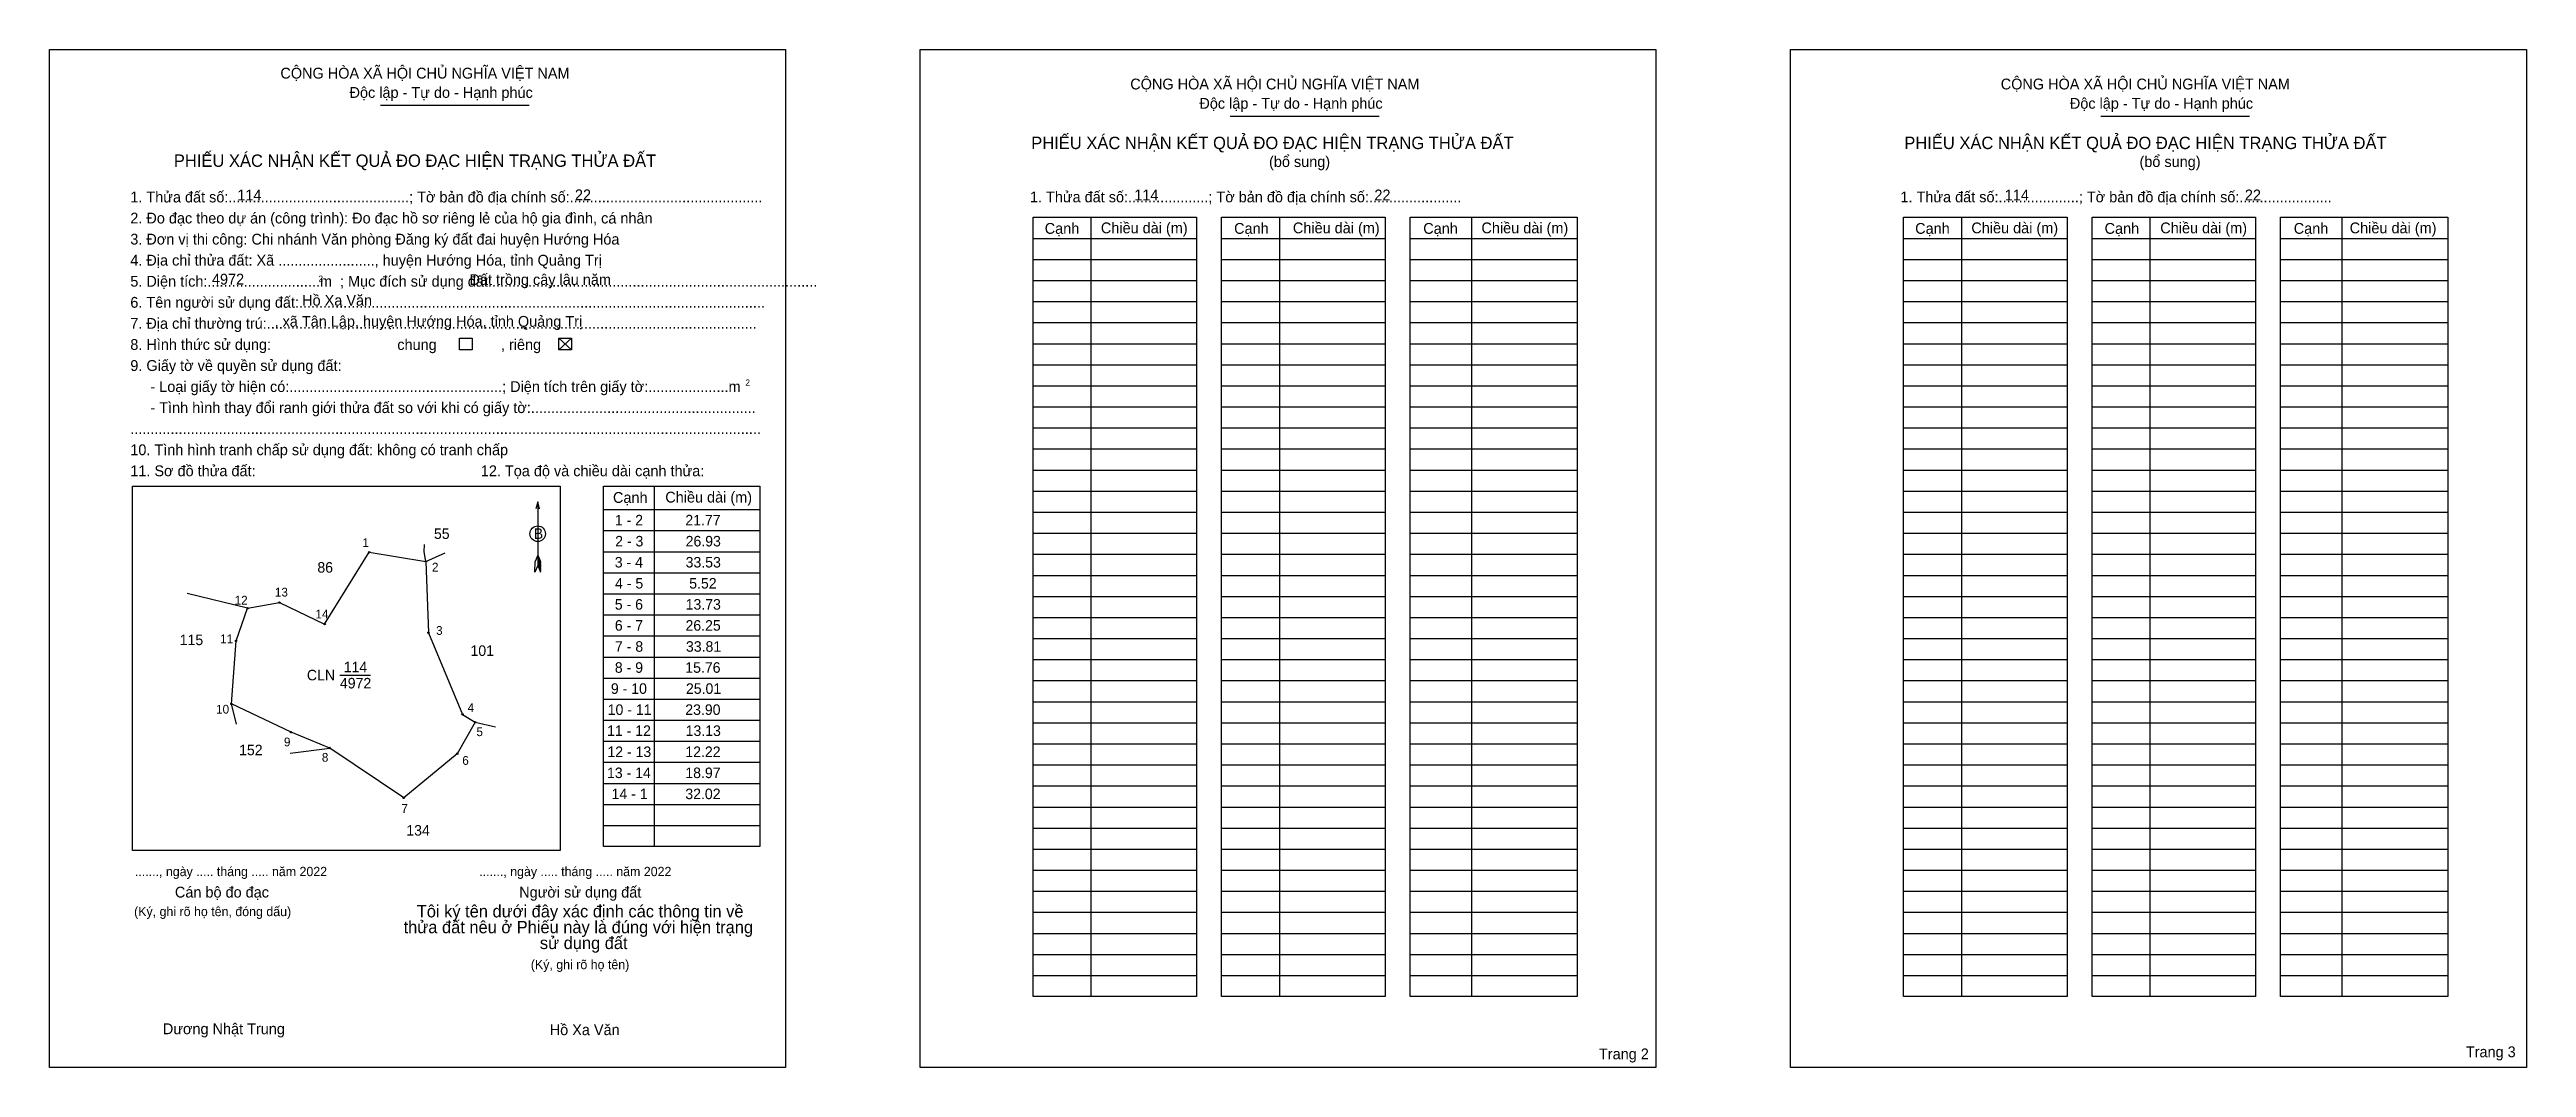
# Model space of a CAD drawing. Extents: x 548663 to 549600, y 1835706 to 1836091.
import ezdxf

# ---------------------------------------------------------------- set-up
doc = ezdxf.new("R2010")
doc.units = 0
for name, color, linetype in [('Level 1', 7, 'Continuous'), ('Level 10', 7, 'Continuous'), ('Level 11', 7, 'Continuous'), ('Level 13', 7, 'Continuous'), ('Level 2', 7, 'Continuous'), ('Level 25', 7, 'Continuous'), ('Level 27', 7, 'Continuous'), ('Level 36', 7, 'Continuous'), ('Level 48', 7, 'Continuous'), ('Level 50', 7, 'Continuous'), ('Level 52', 7, 'Continuous'), ('Level 55', 7, 'Continuous'), ('Level 6', 7, 'Continuous'), ('Level 9', 7, 'Continuous')]:
    doc.layers.add(name, color=color, linetype=linetype)

msp = doc.modelspace()

# ---------------------------------------------------------------- linework, layer by layer
at = {"layer": 'Level 1'}
for p, q in [((548662.74, 1836091.14), (548662.74, 1836091.14)), ((548992.13, 1836091.14), (548992.13, 1836091.14)), ((548787.96, 1836070.05), (548844.27, 1836070.05)), ((549109.54, 1836065.94), (549165.86, 1836065.94)), ((549438.94, 1836065.94), (549495.26, 1836065.94)), ((549056.8, 1836027.65), (549056.8, 1835732.77)), ((549128.15, 1836027.65), (549128.15, 1835732.77)), ((549200.83, 1836027.65), (549200.83, 1835732.77)), ((549386.21, 1836027.65), (549386.21, 1835732.77)), ((549457.56, 1836027.65), (549457.56, 1835732.77)), ((549530.23, 1836027.65), (549530.23, 1835732.77)), ((549034.89, 1836019.68), (549096.79, 1836019.68)), ((549106.24, 1836019.68), (549168.14, 1836019.68)), ((549177.59, 1836019.68), (549240.81, 1836019.68)), ((549364.29, 1836019.68), (549426.19, 1836019.68)), ((549435.64, 1836019.68), (549497.54, 1836019.68)), ((549506.99, 1836019.68), (549570.22, 1836019.68)), ((549034.89, 1836011.71), (549096.79, 1836011.71)), ((549106.24, 1836011.71), (549168.14, 1836011.71)), ((549177.59, 1836011.71), (549240.81, 1836011.71)), ((549364.29, 1836011.71), (549426.19, 1836011.71)), ((549435.64, 1836011.71), (549497.54, 1836011.71)), ((549506.99, 1836011.71), (549570.22, 1836011.71)), ((549034.89, 1836003.74), (549096.79, 1836003.74)), ((549106.24, 1836003.74), (549168.14, 1836003.74)), ((549177.59, 1836003.74), (549240.81, 1836003.74)), ((549364.29, 1836003.74), (549426.19, 1836003.74)), ((549435.64, 1836003.74), (549497.54, 1836003.74)), ((549506.99, 1836003.74), (549570.22, 1836003.74)), ((549034.89, 1835995.77), (549096.79, 1835995.77)), ((549106.24, 1835995.77), (549168.14, 1835995.77)), ((549177.59, 1835995.77), (549240.81, 1835995.77)), ((549364.29, 1835995.77), (549426.19, 1835995.77)), ((549435.64, 1835995.77), (549497.54, 1835995.77)), ((549506.99, 1835995.77), (549570.22, 1835995.77)), ((548855.45, 1835981.9), (548860.24, 1835977.44)), ((548855.45, 1835977.44), (548860.24, 1835981.9)), ((549034.89, 1835987.8), (549096.79, 1835987.8)), ((549034.89, 1835979.83), (549096.79, 1835979.83)), ((549106.24, 1835987.8), (549168.14, 1835987.8)), ((549106.24, 1835979.83), (549168.14, 1835979.83)), ((549177.59, 1835987.8), (549240.81, 1835987.8)), ((549177.59, 1835979.83), (549240.81, 1835979.83)), ((549364.29, 1835987.8), (549426.19, 1835987.8)), ((549364.29, 1835979.83), (549426.19, 1835979.83)), ((549435.64, 1835987.8), (549497.54, 1835987.8)), ((549435.64, 1835979.83), (549497.54, 1835979.83)), ((549506.99, 1835987.8), (549570.22, 1835987.8)), ((549506.99, 1835979.83), (549570.22, 1835979.83)), ((549034.89, 1835971.86), (549096.79, 1835971.86)), ((549106.24, 1835971.86), (549168.14, 1835971.86)), ((549177.59, 1835971.86), (549240.81, 1835971.86)), ((549364.29, 1835971.86), (549426.19, 1835971.86)), ((549435.64, 1835971.86), (549497.54, 1835971.86)), ((549506.99, 1835971.86), (549570.22, 1835971.86)), ((549034.89, 1835963.89), (549096.79, 1835963.89)), ((549106.24, 1835963.89), (549168.14, 1835963.89)), ((549177.59, 1835963.89), (549240.81, 1835963.89)), ((549364.29, 1835963.89), (549426.19, 1835963.89)), ((549435.64, 1835963.89), (549497.54, 1835963.89)), ((549506.99, 1835963.89), (549570.22, 1835963.89)), ((549034.89, 1835955.92), (549096.79, 1835955.92)), ((549106.24, 1835955.92), (549168.14, 1835955.92)), ((549177.59, 1835955.92), (549240.81, 1835955.92)), ((549364.29, 1835955.92), (549426.19, 1835955.92)), ((549435.64, 1835955.92), (549497.54, 1835955.92)), ((549506.99, 1835955.92), (549570.22, 1835955.92)), ((549034.89, 1835947.95), (549096.79, 1835947.95)), ((549106.24, 1835947.95), (549168.14, 1835947.95)), ((549177.59, 1835947.95), (549240.81, 1835947.95)), ((549364.29, 1835947.95), (549426.19, 1835947.95)), ((549435.64, 1835947.95), (549497.54, 1835947.95)), ((549506.99, 1835947.95), (549570.22, 1835947.95)), ((549034.89, 1835939.98), (549096.79, 1835939.98)), ((549106.24, 1835939.98), (549168.14, 1835939.98)), ((549177.59, 1835939.98), (549240.81, 1835939.98)), ((549364.29, 1835939.98), (549426.19, 1835939.98)), ((549435.64, 1835939.98), (549497.54, 1835939.98)), ((549506.99, 1835939.98), (549570.22, 1835939.98)), ((548694.1, 1835925.91), (548694.1, 1835925.91)), ((548891.49, 1835925.95), (548891.49, 1835789.53)), ((549034.89, 1835932.01), (549096.79, 1835932.01)), ((549034.89, 1835924.04), (549096.79, 1835924.04)), ((549106.24, 1835932.01), (549168.14, 1835932.01)), ((549106.24, 1835924.04), (549168.14, 1835924.04)), ((549177.59, 1835932.01), (549240.81, 1835932.01)), ((549177.59, 1835924.04), (549240.81, 1835924.04)), ((549364.29, 1835932.01), (549426.19, 1835932.01)), ((549364.29, 1835924.04), (549426.19, 1835924.04)), ((549435.64, 1835932.01), (549497.54, 1835932.01)), ((549435.64, 1835924.04), (549497.54, 1835924.04)), ((549506.99, 1835932.01), (549570.22, 1835932.01)), ((549506.99, 1835924.04), (549570.22, 1835924.04)), ((548847.46, 1835919.95), (548847.46, 1835895.84)), ((548872.36, 1835917.05), (548931.47, 1835917.05)), ((549034.89, 1835916.07), (549096.79, 1835916.07)), ((549106.24, 1835916.07), (549168.14, 1835916.07)), ((549177.59, 1835916.07), (549240.81, 1835916.07)), ((549364.29, 1835916.07), (549426.19, 1835916.07)), ((549435.64, 1835916.07), (549497.54, 1835916.07)), ((549506.99, 1835916.07), (549570.22, 1835916.07)), ((548872.36, 1835909.08), (548931.47, 1835909.08)), ((549034.89, 1835908.1), (549096.79, 1835908.1)), ((549106.24, 1835908.1), (549168.14, 1835908.1)), ((549177.59, 1835908.1), (549240.81, 1835908.1)), ((549364.29, 1835908.1), (549426.19, 1835908.1)), ((549435.64, 1835908.1), (549497.54, 1835908.1)), ((549506.99, 1835908.1), (549570.22, 1835908.1)), ((548846.39, 1835893.39), (548846.45, 1835897.37)), ((548847.46, 1835895.84), (548846.39, 1835893.39)), ((548847.46, 1835899.83), (548846.45, 1835897.37)), ((548847.46, 1835899.83), (548848.48, 1835897.37)), ((548847.46, 1835899.48), (548848.48, 1835897.01)), ((548847.46, 1835899.14), (548848.48, 1835896.67)), ((548847.46, 1835898.79), (548848.49, 1835896.31)), ((548847.46, 1835898.43), (548848.49, 1835895.95)), ((548847.46, 1835898.09), (548848.49, 1835895.59)), ((548847.46, 1835897.74), (548848.49, 1835895.23)), ((548847.46, 1835897.4), (548848.51, 1835894.87)), ((548847.46, 1835897.05), (548848.51, 1835894.51)), ((548847.46, 1835896.71), (548848.51, 1835894.16)), ((548847.46, 1835896.36), (548848.52, 1835893.81)), ((548847.46, 1835895.84), (548848.52, 1835893.39)), ((548848.52, 1835893.39), (548848.48, 1835897.37)), ((548872.36, 1835901.11), (548931.47, 1835901.11)), ((549034.89, 1835900.13), (549096.79, 1835900.13)), ((549106.24, 1835900.13), (549168.14, 1835900.13)), ((549177.59, 1835900.13), (549240.81, 1835900.13)), ((549364.29, 1835900.13), (549426.19, 1835900.13)), ((549435.64, 1835900.13), (549497.54, 1835900.13)), ((549506.99, 1835900.13), (549570.22, 1835900.13)), ((548872.36, 1835893.14), (548931.47, 1835893.14)), ((549034.89, 1835892.16), (549096.79, 1835892.16)), ((549106.24, 1835892.16), (549168.14, 1835892.16)), ((549177.59, 1835892.16), (549240.81, 1835892.16)), ((549364.29, 1835892.16), (549426.19, 1835892.16)), ((549435.64, 1835892.16), (549497.54, 1835892.16)), ((549506.99, 1835892.16), (549570.22, 1835892.16)), ((548872.36, 1835885.17), (548931.47, 1835885.17)), ((548872.36, 1835877.2), (548931.47, 1835877.2)), ((549034.89, 1835884.19), (549096.79, 1835884.19)), ((549106.24, 1835884.19), (549168.14, 1835884.19)), ((549177.59, 1835884.19), (549240.81, 1835884.19)), ((549364.29, 1835884.19), (549426.19, 1835884.19)), ((549435.64, 1835884.19), (549497.54, 1835884.19)), ((549506.99, 1835884.19), (549570.22, 1835884.19)), ((548872.36, 1835869.23), (548931.47, 1835869.23)), ((549034.89, 1835876.22), (549096.79, 1835876.22)), ((549034.89, 1835868.25), (549096.79, 1835868.25)), ((549106.24, 1835876.22), (549168.14, 1835876.22)), ((549106.24, 1835868.25), (549168.14, 1835868.25)), ((549177.59, 1835876.22), (549240.81, 1835876.22)), ((549177.59, 1835868.25), (549240.81, 1835868.25)), ((549364.29, 1835876.22), (549426.19, 1835876.22)), ((549364.29, 1835868.25), (549426.19, 1835868.25)), ((549435.64, 1835876.22), (549497.54, 1835876.22)), ((549435.64, 1835868.25), (549497.54, 1835868.25)), ((549506.99, 1835876.22), (549570.22, 1835876.22)), ((549506.99, 1835868.25), (549570.22, 1835868.25)), ((548872.36, 1835861.26), (548931.47, 1835861.26)), ((549034.89, 1835860.28), (549096.79, 1835860.28)), ((549106.24, 1835860.28), (549168.14, 1835860.28)), ((549177.59, 1835860.28), (549240.81, 1835860.28)), ((549364.29, 1835860.28), (549426.19, 1835860.28)), ((549435.64, 1835860.28), (549497.54, 1835860.28)), ((549506.99, 1835860.28), (549570.22, 1835860.28)), ((548872.36, 1835853.29), (548931.47, 1835853.29)), ((549034.89, 1835852.31), (549096.79, 1835852.31)), ((549106.24, 1835852.31), (549168.14, 1835852.31)), ((549177.59, 1835852.31), (549240.81, 1835852.31)), ((549364.29, 1835852.31), (549426.19, 1835852.31)), ((549435.64, 1835852.31), (549497.54, 1835852.31)), ((549506.99, 1835852.31), (549570.22, 1835852.31)), ((548872.36, 1835845.32), (548931.47, 1835845.32)), ((549034.89, 1835844.34), (549096.79, 1835844.34)), ((549106.24, 1835844.34), (549168.14, 1835844.34)), ((549177.59, 1835844.34), (549240.81, 1835844.34)), ((549364.29, 1835844.34), (549426.19, 1835844.34)), ((549435.64, 1835844.34), (549497.54, 1835844.34)), ((549506.99, 1835844.34), (549570.22, 1835844.34)), ((548872.36, 1835837.35), (548931.47, 1835837.35)), ((549034.89, 1835836.37), (549096.79, 1835836.37)), ((549106.24, 1835836.37), (549168.14, 1835836.37)), ((549177.59, 1835836.37), (549240.81, 1835836.37)), ((549364.29, 1835836.37), (549426.19, 1835836.37)), ((549435.64, 1835836.37), (549497.54, 1835836.37)), ((549506.99, 1835836.37), (549570.22, 1835836.37)), ((548872.36, 1835829.38), (548931.47, 1835829.38)), ((548872.36, 1835821.41), (548931.47, 1835821.41)), ((549034.89, 1835828.4), (549096.79, 1835828.4)), ((549034.89, 1835820.43), (549096.79, 1835820.43)), ((549106.24, 1835828.4), (549168.14, 1835828.4)), ((549106.24, 1835820.43), (549168.14, 1835820.43)), ((549177.59, 1835828.4), (549240.81, 1835828.4)), ((549177.59, 1835820.43), (549240.81, 1835820.43)), ((549364.29, 1835828.4), (549426.19, 1835828.4)), ((549364.29, 1835820.43), (549426.19, 1835820.43)), ((549435.64, 1835828.4), (549497.54, 1835828.4)), ((549435.64, 1835820.43), (549497.54, 1835820.43)), ((549506.99, 1835828.4), (549570.22, 1835828.4)), ((549506.99, 1835820.43), (549570.22, 1835820.43)), ((548872.36, 1835813.44), (548931.47, 1835813.44)), ((549034.89, 1835812.46), (549096.79, 1835812.46)), ((549106.24, 1835812.46), (549168.14, 1835812.46)), ((549177.59, 1835812.46), (549240.81, 1835812.46)), ((549364.29, 1835812.46), (549426.19, 1835812.46)), ((549435.64, 1835812.46), (549497.54, 1835812.46)), ((549506.99, 1835812.46), (549570.22, 1835812.46)), ((548872.36, 1835805.47), (548931.47, 1835805.47)), ((549034.89, 1835804.49), (549096.79, 1835804.49)), ((549106.24, 1835804.49), (549168.14, 1835804.49)), ((549177.59, 1835804.49), (549240.81, 1835804.49)), ((549364.29, 1835804.49), (549426.19, 1835804.49)), ((549435.64, 1835804.49), (549497.54, 1835804.49)), ((549506.99, 1835804.49), (549570.22, 1835804.49)), ((548872.36, 1835797.5), (548931.47, 1835797.5)), ((549034.89, 1835796.52), (549096.79, 1835796.52)), ((549106.24, 1835796.52), (549168.14, 1835796.52)), ((549177.59, 1835796.52), (549240.81, 1835796.52)), ((549364.29, 1835796.52), (549426.19, 1835796.52)), ((549435.64, 1835796.52), (549497.54, 1835796.52)), ((549506.99, 1835796.52), (549570.22, 1835796.52)), ((548855.98, 1835788), (548855.98, 1835788)), ((549034.89, 1835788.55), (549096.79, 1835788.55)), ((549106.24, 1835788.55), (549168.14, 1835788.55)), ((549177.59, 1835788.55), (549240.81, 1835788.55)), ((549364.29, 1835788.55), (549426.19, 1835788.55)), ((549435.64, 1835788.55), (549497.54, 1835788.55)), ((549506.99, 1835788.55), (549570.22, 1835788.55)), ((549034.89, 1835780.58), (549096.79, 1835780.58)), ((549106.24, 1835780.58), (549168.14, 1835780.58)), ((549177.59, 1835780.58), (549240.81, 1835780.58)), ((549364.29, 1835780.58), (549426.19, 1835780.58)), ((549435.64, 1835780.58), (549497.54, 1835780.58)), ((549506.99, 1835780.58), (549570.22, 1835780.58)), ((549034.89, 1835772.62), (549096.79, 1835772.62)), ((549034.89, 1835764.65), (549096.79, 1835764.65)), ((549106.24, 1835772.62), (549168.14, 1835772.62)), ((549106.24, 1835764.65), (549168.14, 1835764.65)), ((549177.59, 1835772.62), (549240.81, 1835772.62)), ((549177.59, 1835764.65), (549240.81, 1835764.65)), ((549364.29, 1835772.62), (549426.19, 1835772.62)), ((549364.29, 1835764.65), (549426.19, 1835764.65)), ((549435.64, 1835772.62), (549497.54, 1835772.62)), ((549435.64, 1835764.65), (549497.54, 1835764.65)), ((549506.99, 1835772.62), (549570.22, 1835772.62)), ((549506.99, 1835764.65), (549570.22, 1835764.65)), ((549034.89, 1835756.68), (549096.79, 1835756.68)), ((549106.24, 1835756.68), (549168.14, 1835756.68)), ((549177.59, 1835756.68), (549240.81, 1835756.68)), ((549364.29, 1835756.68), (549426.19, 1835756.68)), ((549435.64, 1835756.68), (549497.54, 1835756.68)), ((549506.99, 1835756.68), (549570.22, 1835756.68)), ((549034.89, 1835748.71), (549096.79, 1835748.71)), ((549106.24, 1835748.71), (549168.14, 1835748.71)), ((549177.59, 1835748.71), (549240.81, 1835748.71)), ((549364.29, 1835748.71), (549426.19, 1835748.71)), ((549435.64, 1835748.71), (549497.54, 1835748.71)), ((549506.99, 1835748.71), (549570.22, 1835748.71)), ((549034.89, 1835740.74), (549096.79, 1835740.74)), ((549106.24, 1835740.74), (549168.14, 1835740.74)), ((549177.59, 1835740.74), (549240.81, 1835740.74)), ((549364.29, 1835740.74), (549426.19, 1835740.74)), ((549435.64, 1835740.74), (549497.54, 1835740.74)), ((549506.99, 1835740.74), (549570.22, 1835740.74)), ((548941.24, 1835705.94), (548941.24, 1835705.94)), ((549270.63, 1835705.94), (549270.63, 1835705.94))]:
    msp.add_line(p, q, dxfattribs=at)
for points in [[(549034.89, 1836027.65), (549096.79, 1836027.65), (549096.79, 1835732.77), (549034.89, 1835732.77)], [(549106.24, 1836027.65), (549168.14, 1836027.65), (549168.14, 1835732.77), (549106.24, 1835732.77)], [(549177.59, 1836027.65), (549240.81, 1836027.65), (549240.81, 1835732.77), (549177.59, 1835732.77)], [(549364.29, 1836027.65), (549426.19, 1836027.65), (549426.19, 1835732.77), (549364.29, 1835732.77)], [(549435.64, 1836027.65), (549497.54, 1836027.65), (549497.54, 1835732.77), (549435.64, 1835732.77)], [(549506.99, 1836027.65), (549570.22, 1836027.65), (549570.22, 1835732.77), (549506.99, 1835732.77)], [(548694.1, 1835925.91), (548855.98, 1835925.91), (548855.98, 1835788), (548694.1, 1835788)], [(548872.36, 1835925.95), (548931.47, 1835925.95), (548931.47, 1835789.53), (548872.36, 1835789.53)]]:
    msp.add_lwpolyline(points, close=True, dxfattribs=at)
msp.add_lwpolyline([(548848.15, 1835917.39), (548847.46, 1835919.95), (548846.77, 1835917.39)], dxfattribs=at)
msp.add_circle((548847.46, 1835907.9), 2.94, dxfattribs=at)
at = {"layer": 'Level 10'}
msp.add_lwpolyline([(548754.15, 1835832.77), (548731.56, 1835843.5), (548733.33, 1835867.33), (548737.69, 1835879.71), (548749.72, 1835881.85), (548766.84, 1835873.69), (548783.71, 1835900.91), (548805.19, 1835897.37), (548806.13, 1835870.46), (548819.05, 1835839.52), (548823.75, 1835836.63), (548816.99, 1835824.68), (548796.78, 1835807.93), (548768.74, 1835826.82)], close=True, dxfattribs=at)
at = {"layer": 'Level 11'}
for centre in [(548783.71, 1835900.91), (548805.19, 1835897.37), (548737.69, 1835879.71), (548749.72, 1835881.85), (548733.33, 1835867.33), (548766.84, 1835873.69), (548806.13, 1835870.46), (548731.56, 1835843.5), (548819.05, 1835839.52), (548754.15, 1835832.77), (548754.15, 1835832.77), (548823.75, 1835836.63), (548768.74, 1835826.82), (548816.99, 1835824.68), (548796.78, 1835807.93)]:
    msp.add_circle(centre, 0.266, dxfattribs=at)
at = {"layer": 'Level 2'}
for points in [[(548662.73, 1836091.14), (548941.24, 1836091.14), (548941.24, 1835705.94), (548662.73, 1835705.94)], [(548992.13, 1836091.14), (549270.63, 1836091.14), (549270.63, 1835705.94), (548992.13, 1835705.94)], [(549321.53, 1836091.14), (549600.04, 1836091.14), (549600.04, 1835705.94), (549321.53, 1835705.94)]]:
    msp.add_lwpolyline(points, close=True, dxfattribs=at)
at = {"layer": 'Level 25'}
for p, q in [((548737.69, 1835879.71), (548749.72, 1835881.85)), ((548823.75, 1835836.63), (548816.99, 1835824.68))]:
    msp.add_line(p, q, dxfattribs=at)
at = {"layer": 'Level 27'}
for p, q in [((548805.19, 1835897.37), (548812.45, 1835900.66)), ((548823.75, 1835836.63), (548831.51, 1835834.81))]:
    msp.add_line(p, q, dxfattribs=at)
at = {"layer": 'Level 50'}
for points in [[(548817.82, 1835981.9), (548822.61, 1835981.9), (548822.61, 1835977.44), (548817.82, 1835977.44)], [(548855.45, 1835981.9), (548860.24, 1835981.9), (548860.24, 1835977.44), (548855.45, 1835977.44)]]:
    msp.add_lwpolyline(points, close=True, dxfattribs=at)
at = {"layer": 'Level 9'}
for p, q in [((548804.51, 1835901.05), (548804.6, 1835903.82)), ((548805.19, 1835897.37), (548804.51, 1835901.05)), ((548737.69, 1835879.71), (548714.87, 1835885.26)), ((548772.6, 1835854.42), (548784.14, 1835854.42)), ((548733.47, 1835835.8), (548731.56, 1835843.5)), ((548753.73, 1835824.84), (548768.74, 1835826.82))]:
    msp.add_line(p, q, dxfattribs=at)

# ---------------------------------------------------------------- texts
at = {"layer": 'Level 1'}
for s, height, p in [('CỘNG HÒA XÃ HỘI CHỦ NGHĨA VIỆT NAM', 4.0909, (548750.09, 1836080.15)), ('Độc lập - Tự do - Hạnh phúc', 4.0909, (548776.26, 1836072.85)), ('CỘNG HÒA XÃ HỘI CHỦ NGHĨA VIỆT NAM', 4.0909, (549071.69, 1836076.04)), ('CỘNG HÒA XÃ HỘI CHỦ NGHĨA VIỆT NAM', 4.0909, (549401.09, 1836076.04)), ('Độc lập - Tự do - Hạnh phúc', 4.0909, (549097.85, 1836068.73)), ('Độc lập - Tự do - Hạnh phúc', 4.0909, (549427.25, 1836068.73)), ('PHIẾU XÁC NHẬN KẾT QUẢ ĐO ĐẠC HIỆN TRẠNG THỬA ĐẤT', 4.6758, (549034.23, 1836053.47)), ('PHIẾU XÁC NHẬN KẾT QUẢ ĐO ĐẠC HIỆN TRẠNG THỬA ĐẤT', 4.6758, (549364.6, 1836053.47)), ('PHIẾU XÁC NHẬN KẾT QUẢ ĐO ĐẠC HIỆN TRẠNG THỬA ĐẤT', 4.6758, (548709.78, 1836046.75)), ('(bổ sung)', 4.091, (549124.21, 1836046.68)), ('(bổ sung)', 4.091, (549453.61, 1836046.68)), ('1. Thửa đất số:.............................................; Tờ bản đồ địa chính số:................................................', 4.09089, (548693.3, 1836033.28)), ('1. Thửa đất số:....................; Tờ bản đồ địa chính số:.......................', 4.0909, (549033.74, 1836033.32)), ('1. Thửa đất số:....................; Tờ bản đồ địa chính số:.......................', 4.0909, (549363.14, 1836033.32)), ('2. Đo đạc theo dự án (công trình): Đo đạc hồ sơ riêng lẻ của hộ gia đình, cá nhân', 4.0909, (548693.3, 1836025.31)), ('3. Đơn vị thi công: Chi nhánh Văn phòng Đăng ký đất đai huyện Hướng Hóa', 4.0909, (548693.3, 1836017.34)), ('Cạnh', 4.091, (549039.32, 1836021.4)), ('Chiều dài (m)', 4.0909, (549060.57, 1836021.6)), ('Cạnh', 4.091, (549111, 1836021.4)), ('Chiều dài (m)', 4.0909, (549133.24, 1836021.6)), ('Cạnh', 4.091, (549182.57, 1836021.4)), ('Chiều dài (m)', 4.0909, (549204.59, 1836021.6)), ('Cạnh', 4.091, (549368.72, 1836021.4)), ('Chiều dài (m)', 4.0909, (549389.97, 1836021.6)), ('Cạnh', 4.091, (549440.4, 1836021.4)), ('Chiều dài (m)', 4.0909, (549461.47, 1836021.6)), ('Cạnh', 4.091, (549511.97, 1836021.4)), ('Chiều dài (m)', 4.0909, (549533.15, 1836021.6)), ('4. Địa chỉ thửa đất: Xã ........................, huyện Hướng Hóa, tỉnh Quảng Trị', 4.0909, (548693.3, 1836009.37)), ('5. Diện tích:............................m  ; Mục đích sử dụng đất:.................................................................................', 4.09089, (548693.3, 1836001.4)), ('2', 2.34, (548764.49, 1836003.26)), ('6. Tên người sử dụng đất:....................................................................................................................', 4.09089, (548693.3, 1835993.43)), ('7. Địa chỉ thường trú:..........................................................................................................................', 4.09089, (548693.3, 1835985.46)), ('chung                , riêng', 4.0909, (548794.33, 1835977.45)), ('9. Giấy tờ về quyền sử dụng đất:', 4.0909, (548693.3, 1835969.52)), ('     - Loại giấy tờ hiện có:.....................................................; Diện tích trên giấy tờ:....................m', 4.09089, (548693.3, 1835961.55)), ('2', 2.34, (548926.06, 1835963.94)), ('     - Tình hình thay đổi ranh giới thửa đất so với khi có giấy tờ:........................................................', 4.09089, (548693.3, 1835953.58)), ('10. Tình hình tranh chấp sử dụng đất: không có tranh chấp', 4.0909, (548693.3, 1835937.64)), ('.............................................................................................................................................................', 4.09089, (548693.3, 1835945.61)), ('11. Sơ đồ thửa đất:', 4.0909, (548693.3, 1835929.67)), ('12. Tọa độ và chiều dài cạnh thửa:', 4.0909, (548825.94, 1835929.67)), ('Cạnh', 4.091, (548875.95, 1835919.58)), ('Chiều dài (m)', 4.0909, (548895.74, 1835919.71)), ('B', 3.98, (548845.98, 1835905.96)), ('......., ngày ..... tháng ..... năm 2022', 3.5067, (548695.04, 1835778.34)), ('Cán bộ đo đạc', 4.0909, (548710.18, 1835770.24)), ('......., ngày ..... tháng ..... năm 2022', 3.5067, (548825.33, 1835778.34)), ('Người sử dụng đất', 4.0909, (548840.47, 1835770.24)), ('(Ký, ghi rõ họ tên, đóng dấu)', 3.5067, (548694.73, 1835763.2)), ('Tôi ký tên dưới đây xác định các thông tin về', 4.6487, (548801.69, 1835762.73)), ('thửa đất nêu ở Phiếu này là đúng với hiện trạng', 4.6487, (548796.71, 1835756.73)), ('sử dụng đất', 4.6487, (548848.29, 1835750.74)), ('(Ký, ghi rõ họ tên)', 3.5067, (548844.85, 1835743.13)), ('Dương Nhật Trung', 4.0909, (548705.62, 1835718.52)), ('Trang 2', 4.091, (549249.07, 1835709.02)), ('Trang 3', 4.091, (549577.1, 1835709.81))]:
    msp.add_text(s, height=height, dxfattribs=at).set_placement(p)
at = {"layer": 'Level 13'}
for s, p in [('114', (548774.06, 1835855.48)), ('CLN', (548760.12, 1835852.43)), ('4972', (548772.61, 1835849.37))]:
    msp.add_text(s, height=3.985, dxfattribs=at).set_placement(p)
at = {"layer": 'Level 36'}
for s, p in [('55', (548808.2, 1835905.94)), ('86', (548764.09, 1835893.19)), ('115', (548711.99, 1835865.75)), ('101', (548822.02, 1835861.68)), ('152', (548734.46, 1835824.08)), ('134', (548797.74, 1835793.67))]:
    msp.add_text(s, height=3.985, dxfattribs=at).set_placement(p)
at = {"layer": 'Level 48'}
msp.add_text('8. Hình thức sử dụng:', height=4.091, dxfattribs=at).set_placement((548693.3, 1835977.49))
at = {"layer": 'Level 52'}
for s, p in [('1 - 2', (548876.65, 1835911.07)), ('21.77', (548903.33, 1835911.07)), ('2 - 3', (548876.78, 1835903.1)), ('26.93', (548903.44, 1835903.1)), ('3 - 4', (548876.63, 1835895.13)), ('33.53', (548903.44, 1835895.13)), ('4 - 5', (548876.73, 1835887.16)), ('5.52', (548904.79, 1835887.16)), ('5 - 6', (548876.64, 1835879.19)), ('13.73', (548903.44, 1835879.19)), ('6 - 7', (548876.66, 1835871.22)), ('7 - 8', (548876.7, 1835863.25)), ('26.25', (548903.39, 1835871.22)), ('33.81', (548903.56, 1835863.25)), ('8 - 9', (548876.66, 1835855.29)), ('15.76', (548903.31, 1835855.29)), ('9 - 10', (548875.16, 1835847.32)), ('25.01', (548903.56, 1835847.32)), ('10 - 11', (548873.95, 1835839.35)), ('23.90', (548903.3, 1835839.35)), ('11 - 12', (548873.71, 1835831.38)), ('13.13', (548903.44, 1835831.38)), ('12 - 13', (548873.83, 1835823.41)), ('12.22', (548903.32, 1835823.41)), ('13 - 14', (548873.69, 1835815.44)), ('14 - 1', (548875.42, 1835807.47)), ('32.02', (548903.32, 1835807.47)), ('18.97', (548903.33, 1835815.44))]:
    msp.add_text(s, height=3.985, dxfattribs=at).set_placement(p)
at = {"layer": 'Level 55'}
for s, p in [('1', (548783.67, 1835900.91)), ('2', (548805.15, 1835897.37)), ('12', (548737.6, 1835879.71)), ('13', (548749.63, 1835881.85)), ('11', (548733.24, 1835867.33)), ('14', (548766.75, 1835873.69)), ('3', (548806.09, 1835870.46)), ('10', (548731.47, 1835843.5)), ('4', (548819, 1835839.52)), ('9', (548754.11, 1835832.77)), ('5', (548823.71, 1835836.63)), ('8', (548768.7, 1835826.82)), ('6', (548816.94, 1835824.68)), ('7', (548796.74, 1835807.93))]:
    msp.add_text(s, height=0.133, dxfattribs=at).set_placement(p)
at = {"layer": 'Level 6'}
for s, height, p in [('114', 4.091, (548733.81, 1836034.04)), ('22', 4.091, (548861.56, 1836034.1)), ('114', 4.091, (549073.21, 1836034.04)), ('22', 4.091, (549164.08, 1836034.06)), ('114', 4.091, (549402.62, 1836034.04)), ('22', 4.091, (549493.48, 1836034.06)), ('4972', 4.091, (548724.19, 1836002.2)), ('Hồ Xa Văn', 4.091, (548758.32, 1835994.2)), ('Đất trồng cây lâu năm', 4.0911, (548821.66, 1836002.04)), (', xã Tân Lập, huyện Hướng Hóa, tỉnh Quảng Trị', 4.0911, (548747.88, 1835986.22)), ('Hồ Xa Văn', 4.091, (548852.01, 1835718.16))]:
    msp.add_text(s, height=height, dxfattribs=at).set_placement(p)
at = {"layer": 'Level 9'}
for s, height, p in [('1', 3.32, (548781.14, 1835902.88)), ('2', 3.32, (548807.45, 1835893.61)), ('13', 3.321, (548748, 1835884.14)), ('12', 3.321, (548732.76, 1835881.09)), ('14', 3.321, (548763.35, 1835875.85)), ('11', 3.321, (548727.28, 1835866.49)), ('3', 3.32, (548809, 1835869.65)), ('10', 3.321, (548725.75, 1835839.84)), ('4', 3.32, (548820.94, 1835840.45)), ('9', 3.32, (548751.42, 1835827.46)), ('5', 3.32, (548824.28, 1835831.32)), ('8', 3.32, (548765.78, 1835821.64)), ('6', 3.32, (548818.91, 1835820.46)), ('7', 3.32, (548795.86, 1835802.29))]:
    msp.add_text(s, height=height, dxfattribs=at).set_placement(p)

doc.saveas('drawing.dxf')
